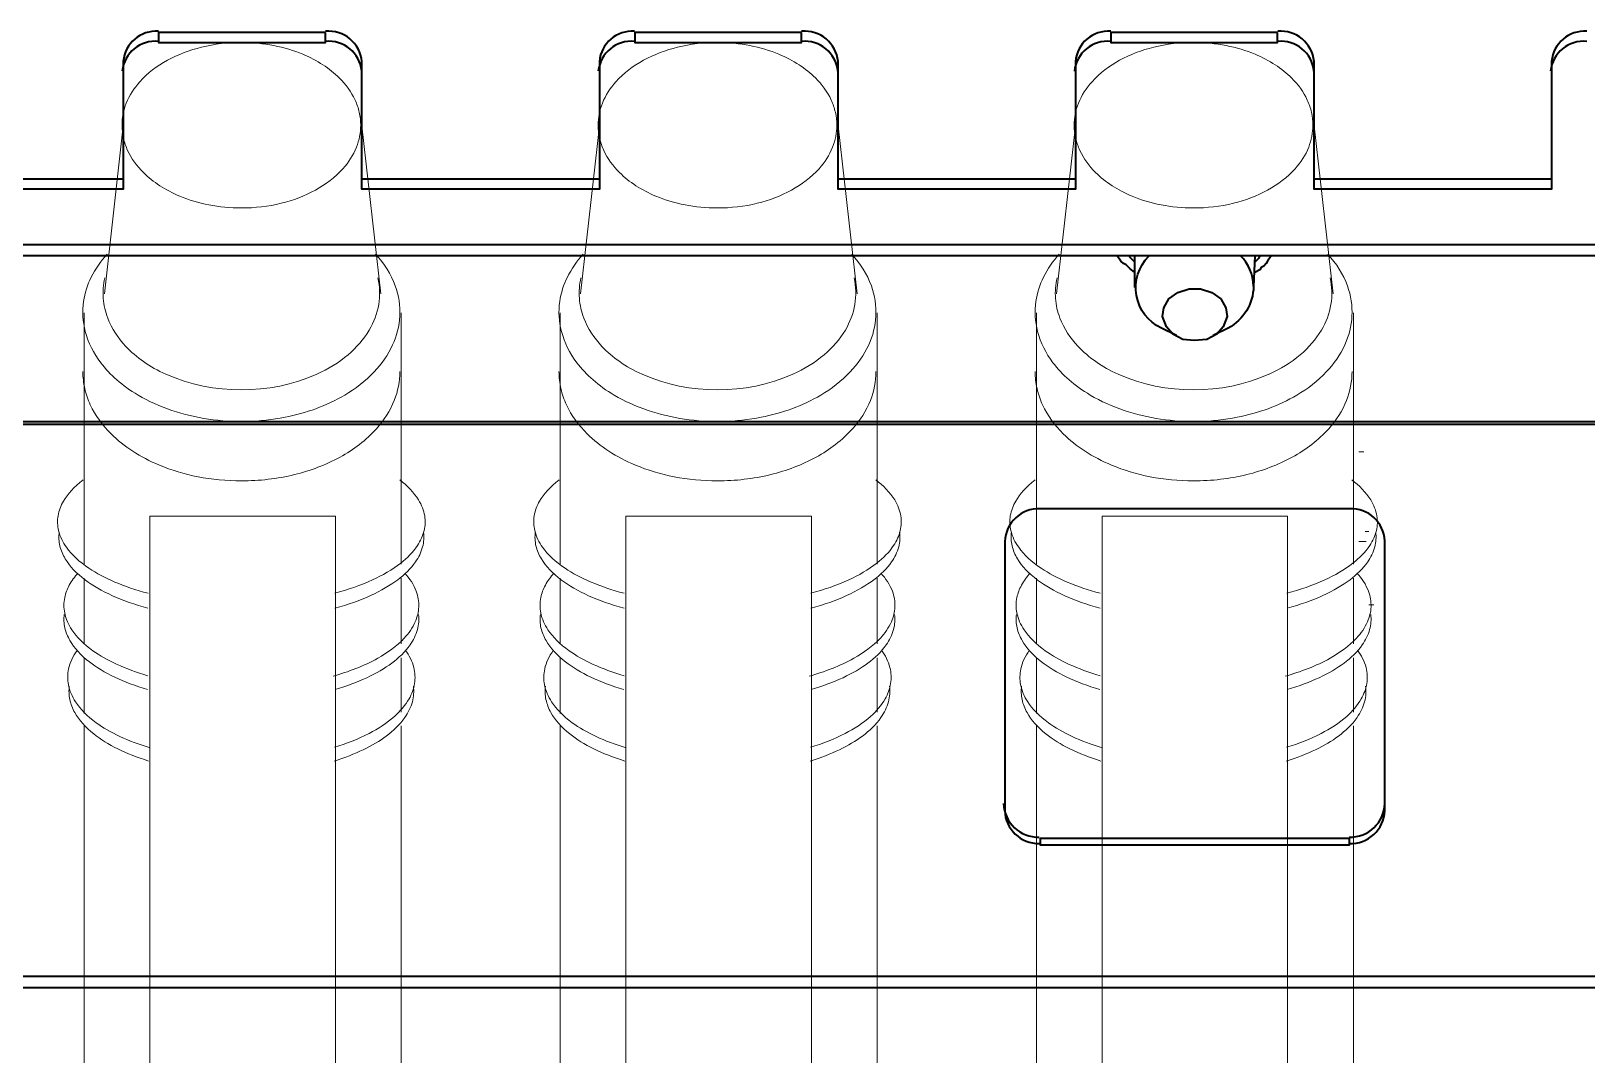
# Model space of a CAD drawing. Header units: feet. Extents: x -327 to 55127, y -2634 to 4121.
# Drawn here: x -248.26 to -241.77, y 52.68 to 56.95 of the extents above; entities that cross this region are included whole.
import ezdxf

# ---------------------------------------------------------------- set-up
doc = ezdxf.new("R2010")
doc.units = ezdxf.units.FT
doc.header["$MEASUREMENT"] = 0
doc.layers.add('PDF_0', color=7, linetype='Continuous')
doc.layers.add('PDF_Fusibles', color=7, linetype='Continuous', true_color=0x636466)

msp = doc.modelspace()

# ---------------------------------------------------------------- linework, layer by layer
at = {"layer": 'PDF_0', "lineweight": 35}
for points in [[(-247.7283, 56.9519, 0.408888), (-247.8752, 56.826), (-247.8752, 56.2936), (-248.8662, 56.2936), (-248.8662, 56.826, 0.408273), (-249.0183, 56.9519)], [(-245.7413, 56.9519, 0.408273), (-245.8881, 56.826), (-245.8881, 56.2936), (-246.879, 56.2936), (-246.879, 56.826, 0.408888), (-247.0312, 56.9519)], [(-243.754, 56.9519, 0.408888), (-243.901, 56.826), (-243.901, 56.2936), (-244.8919, 56.2936), (-244.8919, 56.826, 0.408273), (-245.044, 56.9519)], [(-241.767, 56.9519, 0.408273), (-241.9139, 56.826), (-241.9139, 56.2936), (-242.9048, 56.2936), (-242.9048, 56.826, 0.408273), (-243.0569, 56.9519)], [(-243.4793, 55.6822), (-243.5426, 55.7138, -0.518531), (-243.5952, 56.0132)], [(-243.1525, 56.0143), (-243.158, 55.8868, -0.269371), (-243.2632, 55.7138), (-243.3265, 55.6822)], [(-242.759, 53.5634, 0.414101), (-242.6096, 53.7004), (-242.6097, 54.8249, 0.414101), (-242.7572, 54.9601), (-244.0486, 54.9601, 0.413484), (-244.1962, 54.8231), (-244.1962, 53.7004, 0.413484), (-244.0522, 53.5634)]]:
    msp.add_lwpolyline(points, format="xyb", dxfattribs=at)
for points in [[(-247.0319, 56.9472), (-247.7276, 56.9472), (-247.7276, 56.9051), (-247.0319, 56.9051)], [(-245.0448, 56.9472), (-245.7405, 56.9472), (-245.7405, 56.9051), (-245.0448, 56.9051)], [(-243.0576, 56.9472), (-243.7534, 56.9472), (-243.7534, 56.9051), (-243.0576, 56.9051)], [(-243.453, 55.6664), (-243.4951, 55.6875), (-243.5215, 55.7191), (-243.5373, 55.7613), (-243.532, 55.7982), (-243.5109, 55.8351), (-243.474, 55.8614), (-243.4266, 55.8772), (-243.3792, 55.8772), (-243.3317, 55.8614), (-243.2948, 55.8351), (-243.2737, 55.7982), (-243.2685, 55.7613), (-243.2843, 55.7191), (-243.3106, 55.6875), (-243.3528, 55.6664), (-243.4055, 55.6611)], [(-242.7572, 53.5844), (-244.0486, 53.5844), (-244.0486, 53.558), (-242.7572, 53.558)]]:
    msp.add_lwpolyline(points, close=True, dxfattribs=at)
for points in [[(-248.8662, 56.3358), (-247.8752, 56.3358)], [(-246.879, 56.3358), (-245.8881, 56.3358)], [(-244.8919, 56.3358), (-243.901, 56.3358)], [(-242.9048, 56.3358), (-241.9139, 56.3358)], [(-249.8624, 56.0617), (-236.9434, 56.0617)], [(-236.9434, 56.0143), (-249.8624, 56.0143)], [(-243.6533, 55.9458), (-243.6743, 55.9616), (-243.6901, 55.9774), (-243.7007, 55.9826), (-243.7112, 55.9932), (-243.727, 56.0143)], [(-243.6533, 55.8825), (-243.6533, 56.0143)], [(-243.084, 56.0143), (-243.0998, 55.9932), (-243.1051, 55.9826), (-243.1156, 55.9721), (-243.1262, 55.9668), (-243.1314, 55.9563), (-243.1525, 55.9458)], [(-249.8624, 55.3238), (-236.9434, 55.3238)], [(-249.8624, 55.3132), (-236.9434, 55.3132)], [(-249.8624, 53.0099), (-236.9434, 53.0099)], [(-249.8624, 52.9624), (-236.9434, 52.9624)]]:
    msp.add_lwpolyline(points, dxfattribs=at)
at = {"layer": 'PDF_0', "color": 8, "lineweight": 35, "true_color": 0x7f7f7f}
for points in [[(-243.6533, 55.9879), (-243.6743, 56.009), (-243.6743, 56.0143)], [(-243.1314, 56.0143), (-243.1367, 56.0037), (-243.1525, 55.9879)]]:
    msp.add_lwpolyline(points, dxfattribs=at)
at = {"layer": 'PDF_0', "lineweight": 35}
for centre, radius, start, end in [((-247.7408, 56.7706), 0.1397, 84.84193, 173.79823), ((-247.0187, 56.7706), 0.1397, 6.18527, 95.14161), ((-245.7537, 56.7706), 0.1397, 84.90236, 173.73779), ((-245.0316, 56.7706), 0.1397, 6.26221, 95.09764), ((-243.7666, 56.7706), 0.1397, 84.84193, 173.79823), ((-243.0445, 56.7706), 0.1397, 6.26221, 95.09764), ((-241.7795, 56.7706), 0.1397, 84.90236, 173.73779), ((-243.3396, 55.8851), 0.1818, 1.14803, 45.64272), ((-244.0565, 53.7346), 0.1449, 181.84023, 271.70286), ((-242.7546, 53.7346), 0.1449, 268.24218, 358.21474)]:
    msp.add_arc(centre, radius, start, end, dxfattribs=at)
at = {"layer": 'PDF_Fusibles', "color": 7, "lineweight": 5}
for points in [[(-247.8752, 56.5572), (-247.9543, 55.8561)], [(-246.879, 56.5572), (-246.8, 55.8561)], [(-245.8881, 56.5572), (-245.9672, 55.8561)], [(-244.8919, 56.5572), (-244.8128, 55.8561)], [(-243.901, 56.5572), (-243.98, 55.8561)], [(-242.9048, 56.5572), (-242.8257, 55.8561)], [(-246.7156, 54.7282), (-246.7156, 55.5294), (-246.7156, 55.7771)], [(-244.7285, 54.7282), (-244.7285, 55.5294), (-244.7285, 55.7771)], [(-242.7414, 54.7282), (-242.7414, 55.5294), (-242.7414, 55.7771)], [(-248.0386, 54.7282), (-248.0386, 55.5294)], [(-246.0515, 54.7282), (-246.0515, 55.5294)], [(-244.0644, 54.7282), (-244.0644, 55.5294)], [(-248.0386, 54.3961), (-248.0386, 54.6702)], [(-246.7156, 54.3961), (-246.7156, 54.6702)], [(-246.0515, 54.3961), (-246.0515, 54.6702)], [(-244.7285, 54.3961), (-244.7285, 54.6702)], [(-244.0644, 54.3961), (-244.0644, 54.6702)], [(-242.7414, 54.3961), (-242.7414, 54.6702)], [(-248.0386, 54.1062), (-248.0386, 54.3381)], [(-246.7156, 54.1115), (-246.7156, 54.3381)], [(-246.0515, 54.1062), (-246.0515, 54.3381)], [(-244.7285, 54.1115), (-244.7285, 54.3381)], [(-244.0644, 54.1062), (-244.0644, 54.3381)], [(-242.7414, 54.1115), (-242.7414, 54.3381)], [(-248.0386, 49.2254), (-248.0386, 54.0535)], [(-246.7156, 49.2254), (-246.7156, 54.0535)], [(-246.0515, 49.2254), (-246.0515, 54.0535)], [(-244.7285, 49.2254), (-244.7285, 54.0535)], [(-244.0644, 49.2254), (-244.0644, 54.0535)], [(-242.7414, 49.2254), (-242.7414, 54.0535)]]:
    msp.add_lwpolyline(points, dxfattribs=at)
for points in [[(-248.0386, 55.7771), (-248.0386, 55.5294)], [(-246.0515, 55.7771), (-246.0515, 55.5294)], [(-244.0644, 55.7771), (-244.0644, 55.5294)], [(-246.9897, 54.9285), (-246.9897, 48.1607), (-247.7645, 48.1607), (-247.7645, 54.9285)], [(-245.0026, 54.9285), (-245.0026, 48.1607), (-245.7774, 48.1607), (-245.7774, 54.9285)], [(-243.0155, 54.9285), (-243.0155, 48.1607), (-243.7903, 48.1607), (-243.7903, 54.9285)]]:
    msp.add_lwpolyline(points, close=True, dxfattribs=at)
at = {"layer": 'PDF_Fusibles', "lineweight": 0}
for points in [[(-242.6979, 55.1972), (-242.719, 55.1972)], [(-242.6873, 54.8229), (-242.719, 54.8229)], [(-242.6768, 54.8651), (-242.6926, 54.8651)], [(-242.6557, 54.5594), (-242.6768, 54.5594)]]:
    msp.add_lwpolyline(points, close=True, dxfattribs=at)
at = {"layer": 'PDF_Fusibles', "color": 7, "lineweight": 5}
for centre, radius, start, end in [((-247.3824, 56.2475), 0.7919, 246.58327, 293.41673), ((-245.3953, 56.2475), 0.7919, 246.58327, 293.41673), ((-243.4082, 56.2475), 0.7919, 246.58327, 293.41673), ((-247.7913, 54.1599), 0.3468, 136.28175, 136.48122), ((-245.8041, 54.1599), 0.3468, 136.28175, 136.48122), ((-243.817, 54.1599), 0.3468, 136.28175, 136.48122)]:
    msp.add_arc(centre, radius, start, end, dxfattribs=at)
for points, knots in [([(-247.8805, 56.5598), (-247.8805, 56.5914), (-247.8744, 56.6221), (-247.8496, 56.6846), (-247.8301, 56.7146), (-247.774, 56.7775), (-247.734, 56.8073), (-247.6466, 56.8552), (-247.5982, 56.8732), (-247.4944, 56.8987), (-247.4384, 56.9051), (-247.3824, 56.9051)], [0, 0, 0, 0, 0.303791, 0.303791, 0.645968, 0.645968, 1.113548, 1.113548, 1.599817, 1.599817, 2.132749, 2.132749, 2.132749, 2.132749]), ([(-247.3824, 56.9051), (-247.2885, 56.9051), (-247.2007, 56.8871), (-247.0655, 56.8306), (-247.0136, 56.7969), (-246.9466, 56.7303), (-246.9237, 56.6994), (-246.9002, 56.6485), (-246.8943, 56.6314), (-246.8863, 56.596), (-246.8843, 56.578), (-246.8843, 56.5598)], [0, 0, 0, 0, 0.903183, 0.903183, 1.628517, 1.628517, 2.116477, 2.116477, 2.349539, 2.349539, 2.583162, 2.583162, 2.583162, 2.583162]), ([(-245.8934, 56.5598), (-245.8934, 56.5914), (-245.8873, 56.6221), (-245.8625, 56.6846), (-245.8429, 56.7146), (-245.7868, 56.7775), (-245.7469, 56.8073), (-245.6595, 56.8552), (-245.611, 56.8732), (-245.5073, 56.8987), (-245.4512, 56.9051), (-245.3953, 56.9051)], [0, 0, 0, 0, 0.303791, 0.303791, 0.645968, 0.645968, 1.113548, 1.113548, 1.599817, 1.599817, 2.132749, 2.132749, 2.132749, 2.132749]), ([(-245.3953, 56.9051), (-245.3014, 56.9051), (-245.2136, 56.8871), (-245.0784, 56.8306), (-245.0265, 56.7969), (-244.9595, 56.7303), (-244.9366, 56.6994), (-244.9131, 56.6485), (-244.9072, 56.6314), (-244.8992, 56.596), (-244.8972, 56.578), (-244.8972, 56.5598)], [0, 0, 0, 0, 0.903183, 0.903183, 1.628517, 1.628517, 2.116477, 2.116477, 2.349539, 2.349539, 2.583162, 2.583162, 2.583162, 2.583162]), ([(-243.9063, 56.5598), (-243.9063, 56.5914), (-243.9001, 56.6221), (-243.8754, 56.6846), (-243.8558, 56.7146), (-243.7997, 56.7775), (-243.7597, 56.8073), (-243.6724, 56.8552), (-243.6239, 56.8732), (-243.5202, 56.8987), (-243.4641, 56.9051), (-243.4082, 56.9051)], [0, 0, 0, 0, 0.303791, 0.303791, 0.645968, 0.645968, 1.113548, 1.113548, 1.599817, 1.599817, 2.132749, 2.132749, 2.132749, 2.132749]), ([(-243.4082, 56.9051), (-243.3143, 56.9051), (-243.2264, 56.8871), (-243.0913, 56.8306), (-243.0394, 56.7969), (-242.9723, 56.7303), (-242.9495, 56.6994), (-242.926, 56.6485), (-242.9201, 56.6314), (-242.9121, 56.596), (-242.9101, 56.578), (-242.9101, 56.5598)], [0, 0, 0, 0, 0.903183, 0.903183, 1.628517, 1.628517, 2.116477, 2.116477, 2.349539, 2.349539, 2.583162, 2.583162, 2.583162, 2.583162]), ([(-247.3824, 56.2146), (-247.4763, 56.2146), (-247.5641, 56.2326), (-247.6993, 56.289), (-247.7512, 56.3227), (-247.8182, 56.3894), (-247.8411, 56.4202), (-247.8646, 56.4711), (-247.8705, 56.4882), (-247.8785, 56.5236), (-247.8805, 56.5416), (-247.8805, 56.5598)], [0, 0, 0, 0, 0.903183, 0.903183, 1.628517, 1.628517, 2.116477, 2.116477, 2.349539, 2.349539, 2.583162, 2.583162, 2.583162, 2.583162]), ([(-246.8843, 56.5598), (-246.8843, 56.5282), (-246.8904, 56.4975), (-246.9152, 56.4351), (-246.9347, 56.4051), (-246.9909, 56.3422), (-247.0308, 56.3124), (-247.1182, 56.2645), (-247.1666, 56.2464), (-247.2704, 56.221), (-247.3264, 56.2146), (-247.3824, 56.2146)], [0, 0, 0, 0, 0.303791, 0.303791, 0.645968, 0.645968, 1.113548, 1.113548, 1.599817, 1.599817, 2.132749, 2.132749, 2.132749, 2.132749]), ([(-245.3953, 56.2146), (-245.4892, 56.2146), (-245.577, 56.2326), (-245.7122, 56.289), (-245.7641, 56.3227), (-245.8311, 56.3894), (-245.854, 56.4202), (-245.8774, 56.4711), (-245.8833, 56.4882), (-245.8914, 56.5236), (-245.8934, 56.5416), (-245.8934, 56.5598)], [0, 0, 0, 0, 0.903183, 0.903183, 1.628517, 1.628517, 2.116477, 2.116477, 2.349539, 2.349539, 2.583162, 2.583162, 2.583162, 2.583162]), ([(-244.8972, 56.5598), (-244.8972, 56.5282), (-244.9033, 56.4975), (-244.928, 56.4351), (-244.9476, 56.4051), (-245.0037, 56.3422), (-245.0437, 56.3124), (-245.1311, 56.2645), (-245.1795, 56.2464), (-245.2832, 56.221), (-245.3393, 56.2146), (-245.3953, 56.2146)], [0, 0, 0, 0, 0.303791, 0.303791, 0.645968, 0.645968, 1.113548, 1.113548, 1.599817, 1.599817, 2.132749, 2.132749, 2.132749, 2.132749]), ([(-243.4082, 56.2146), (-243.502, 56.2146), (-243.5899, 56.2326), (-243.725, 56.289), (-243.7769, 56.3227), (-243.844, 56.3894), (-243.8668, 56.4202), (-243.8903, 56.4711), (-243.8962, 56.4882), (-243.9042, 56.5236), (-243.9063, 56.5416), (-243.9063, 56.5598)], [0, 0, 0, 0, 0.903183, 0.903183, 1.628517, 1.628517, 2.116477, 2.116477, 2.349539, 2.349539, 2.583162, 2.583162, 2.583162, 2.583162]), ([(-242.9101, 56.5598), (-242.9101, 56.5282), (-242.9162, 56.4975), (-242.9409, 56.4351), (-242.9605, 56.4051), (-243.0166, 56.3422), (-243.0566, 56.3124), (-243.144, 56.2645), (-243.1924, 56.2464), (-243.2961, 56.221), (-243.3522, 56.2146), (-243.4082, 56.2146)], [0, 0, 0, 0, 0.303791, 0.303791, 0.645968, 0.645968, 1.113548, 1.113548, 1.599817, 1.599817, 2.132749, 2.132749, 2.132749, 2.132749]), ([(-247.8137, 55.434), (-247.8792, 55.4729), (-247.9312, 55.5188), (-247.9988, 55.6084), (-248.0214, 55.6522), (-248.0443, 55.7408), (-248.0467, 55.783), (-248.0356, 55.8602), (-248.0248, 55.894), (-247.9918, 55.961), (-247.9692, 55.9929), (-247.9429, 56.0218)], [0, 0, 0, 0, 0.732987, 0.732987, 1.304935, 1.304935, 1.799919, 1.799919, 2.214549, 2.214549, 2.668762, 2.668762, 2.668762, 2.668762]), ([(-246.8219, 56.0218), (-246.7866, 55.983), (-246.7579, 55.9387), (-246.7257, 55.849), (-246.7191, 55.8068), (-246.7234, 55.722), (-246.7338, 55.6815), (-246.7702, 55.6015), (-246.7968, 55.5638), (-246.8642, 55.4927), (-246.9062, 55.4606), (-246.9511, 55.434)], [0, 0, 0, 0, 0.505225, 0.505225, 0.91975, 0.91975, 1.324899, 1.324899, 1.766892, 1.766892, 2.268613, 2.268613, 2.268613, 2.268613]), ([(-245.8266, 55.434), (-245.8921, 55.4729), (-245.9441, 55.5188), (-246.0117, 55.6084), (-246.0342, 55.6522), (-246.0571, 55.7408), (-246.0596, 55.783), (-246.0485, 55.8602), (-246.0376, 55.894), (-246.0047, 55.961), (-245.9821, 55.9929), (-245.9558, 56.0218)], [0, 0, 0, 0, 0.732987, 0.732987, 1.304935, 1.304935, 1.799919, 1.799919, 2.214549, 2.214549, 2.668762, 2.668762, 2.668762, 2.668762]), ([(-244.8348, 56.0218), (-244.7994, 55.983), (-244.7708, 55.9387), (-244.7386, 55.849), (-244.732, 55.8068), (-244.7363, 55.722), (-244.7467, 55.6815), (-244.783, 55.6015), (-244.8097, 55.5638), (-244.8771, 55.4927), (-244.9191, 55.4606), (-244.964, 55.434)], [0, 0, 0, 0, 0.505225, 0.505225, 0.91975, 0.91975, 1.324899, 1.324899, 1.766892, 1.766892, 2.268613, 2.268613, 2.268613, 2.268613]), ([(-243.8394, 55.434), (-243.905, 55.4729), (-243.957, 55.5188), (-244.0246, 55.6084), (-244.0471, 55.6522), (-244.07, 55.7408), (-244.0725, 55.783), (-244.0614, 55.8602), (-244.0505, 55.894), (-244.0176, 55.961), (-243.9949, 55.9929), (-243.9687, 56.0218)], [0, 0, 0, 0, 0.732987, 0.732987, 1.304935, 1.304935, 1.799919, 1.799919, 2.214549, 2.214549, 2.668762, 2.668762, 2.668762, 2.668762]), ([(-242.8476, 56.0218), (-242.8123, 55.983), (-242.7837, 55.9387), (-242.7515, 55.849), (-242.7449, 55.8068), (-242.7492, 55.722), (-242.7596, 55.6815), (-242.7959, 55.6015), (-242.8226, 55.5638), (-242.89, 55.4927), (-242.9319, 55.4606), (-242.9769, 55.434)], [0, 0, 0, 0, 0.505225, 0.505225, 0.91975, 0.91975, 1.324899, 1.324899, 1.766892, 1.766892, 2.268613, 2.268613, 2.268613, 2.268613]), ([(-247.6971, 55.5208), (-247.7652, 55.5517), (-247.8217, 55.5916), (-247.897, 55.6716), (-247.9235, 55.7113), (-247.9504, 55.7819), (-247.9567, 55.8095), (-247.9609, 55.8664), (-247.9587, 55.8949), (-247.9522, 55.9228)], [0, 0, 0, 0, 0.719415, 0.719415, 1.262465, 1.262465, 1.589683, 1.589683, 1.919941, 1.919941, 1.919941, 1.919941]), ([(-246.8126, 55.9228), (-246.8041, 55.8862), (-246.8029, 55.8489), (-246.8155, 55.7741), (-246.8292, 55.7384), (-246.8717, 55.6662), (-246.9022, 55.6318), (-246.9761, 55.5691), (-247.0208, 55.5421), (-247.0677, 55.5208)], [0, 0, 0, 0, 0.36168, 0.36168, 0.729848, 0.729848, 1.166533, 1.166533, 1.659306, 1.659306, 1.659306, 1.659306]), ([(-245.71, 55.5208), (-245.7781, 55.5517), (-245.8346, 55.5916), (-245.9099, 55.6716), (-245.9364, 55.7113), (-245.9632, 55.7819), (-245.9696, 55.8095), (-245.9738, 55.8664), (-245.9716, 55.8949), (-245.9651, 55.9228)], [0, 0, 0, 0, 0.719415, 0.719415, 1.262465, 1.262465, 1.589683, 1.589683, 1.919941, 1.919941, 1.919941, 1.919941]), ([(-244.8254, 55.9228), (-244.817, 55.8862), (-244.8158, 55.8489), (-244.8284, 55.7741), (-244.8421, 55.7384), (-244.8846, 55.6662), (-244.9151, 55.6318), (-244.989, 55.5691), (-245.0336, 55.5421), (-245.0806, 55.5208)], [0, 0, 0, 0, 0.36168, 0.36168, 0.729848, 0.729848, 1.166533, 1.166533, 1.659306, 1.659306, 1.659306, 1.659306]), ([(-243.7229, 55.5208), (-243.791, 55.5517), (-243.8475, 55.5916), (-243.9228, 55.6716), (-243.9493, 55.7113), (-243.9761, 55.7819), (-243.9825, 55.8095), (-243.9867, 55.8664), (-243.9844, 55.8949), (-243.978, 55.9228)], [0, 0, 0, 0, 0.719415, 0.719415, 1.262465, 1.262465, 1.589683, 1.589683, 1.919941, 1.919941, 1.919941, 1.919941]), ([(-242.8383, 55.9228), (-242.8299, 55.8862), (-242.8287, 55.8489), (-242.8412, 55.7741), (-242.855, 55.7384), (-242.8975, 55.6662), (-242.928, 55.6318), (-243.0019, 55.5691), (-243.0465, 55.5421), (-243.0934, 55.5208)], [0, 0, 0, 0, 0.36168, 0.36168, 0.729848, 0.729848, 1.166533, 1.166533, 1.659306, 1.659306, 1.659306, 1.659306]), ([(-247.3824, 55.0761), (-247.5077, 55.0761), (-247.6248, 55.1001), (-247.8044, 55.1751), (-247.8732, 55.2197), (-247.9618, 55.3076), (-247.9919, 55.3482), (-248.0229, 55.4153), (-248.0307, 55.4378), (-248.0412, 55.4844), (-248.0439, 55.5081), (-248.0439, 55.532)], [0, 0, 0, 0, 1.204995, 1.204995, 2.167797, 2.167797, 2.812975, 2.812975, 3.120867, 3.120867, 3.42938, 3.42938, 3.42938, 3.42938]), ([(-246.7209, 55.532), (-246.7209, 55.4905), (-246.7289, 55.4501), (-246.7615, 55.3681), (-246.7872, 55.3286), (-246.8611, 55.2457), (-246.9139, 55.2063), (-247.0297, 55.1427), (-247.0944, 55.1186), (-247.2328, 55.0846), (-247.3077, 55.0761), (-247.3824, 55.0761)], [0, 0, 0, 0, 0.399054, 0.399054, 0.849128, 0.849128, 1.466091, 1.466091, 2.114536, 2.114536, 2.826118, 2.826118, 2.826118, 2.826118]), ([(-245.3953, 55.0761), (-245.5205, 55.0761), (-245.6377, 55.1001), (-245.8173, 55.1751), (-245.8861, 55.2197), (-245.9746, 55.3076), (-246.0048, 55.3482), (-246.0358, 55.4153), (-246.0436, 55.4378), (-246.0541, 55.4844), (-246.0568, 55.5081), (-246.0568, 55.532)], [0, 0, 0, 0, 1.204995, 1.204995, 2.167797, 2.167797, 2.812975, 2.812975, 3.120867, 3.120867, 3.42938, 3.42938, 3.42938, 3.42938]), ([(-244.7338, 55.532), (-244.7338, 55.4905), (-244.7418, 55.4501), (-244.7743, 55.3681), (-244.8001, 55.3286), (-244.874, 55.2457), (-244.9267, 55.2063), (-245.0426, 55.1427), (-245.1072, 55.1186), (-245.2456, 55.0846), (-245.3206, 55.0761), (-245.3953, 55.0761)], [0, 0, 0, 0, 0.399054, 0.399054, 0.849128, 0.849128, 1.466091, 1.466091, 2.114536, 2.114536, 2.826118, 2.826118, 2.826118, 2.826118]), ([(-243.4082, 55.0761), (-243.5334, 55.0761), (-243.6505, 55.1001), (-243.8302, 55.1751), (-243.8989, 55.2197), (-243.9875, 55.3076), (-244.0177, 55.3482), (-244.0486, 55.4153), (-244.0564, 55.4378), (-244.067, 55.4844), (-244.0697, 55.5081), (-244.0697, 55.532)], [0, 0, 0, 0, 1.204995, 1.204995, 2.167797, 2.167797, 2.812975, 2.812975, 3.120867, 3.120867, 3.42938, 3.42938, 3.42938, 3.42938]), ([(-242.7467, 55.532), (-242.7467, 55.4905), (-242.7547, 55.4501), (-242.7872, 55.3681), (-242.813, 55.3286), (-242.8869, 55.2457), (-242.9396, 55.2063), (-243.0555, 55.1427), (-243.1201, 55.1186), (-243.2585, 55.0846), (-243.3334, 55.0761), (-243.4082, 55.0761)], [0, 0, 0, 0, 0.399054, 0.399054, 0.849128, 0.849128, 1.466091, 1.466091, 2.114536, 2.114536, 2.826118, 2.826118, 2.826118, 2.826118]), ([(-246.9511, 55.434), (-247.0274, 55.3888), (-247.113, 55.3586), (-247.3047, 55.3208), (-247.4146, 55.3183), (-247.6227, 55.3487), (-247.7247, 55.3813), (-247.8137, 55.434)], [0, 0, 0, 0, 0.852832, 0.852832, 1.87491, 1.87491, 2.871186, 2.871186, 2.871186, 2.871186]), ([(-244.964, 55.434), (-245.0403, 55.3888), (-245.1259, 55.3586), (-245.3175, 55.3208), (-245.4275, 55.3183), (-245.6356, 55.3487), (-245.7375, 55.3813), (-245.8266, 55.434)], [0, 0, 0, 0, 0.852832, 0.852832, 1.87491, 1.87491, 2.871186, 2.871186, 2.871186, 2.871186]), ([(-242.9769, 55.434), (-243.0531, 55.3888), (-243.1388, 55.3586), (-243.3304, 55.3208), (-243.4404, 55.3183), (-243.6485, 55.3487), (-243.7504, 55.3813), (-243.8394, 55.434)], [0, 0, 0, 0, 0.852832, 0.852832, 1.87491, 1.87491, 2.871186, 2.871186, 2.871186, 2.871186]), ([(-247.7718, 54.6073), (-247.8734, 54.6343), (-247.9562, 54.6701), (-248.0589, 54.7388), (-248.0904, 54.7681), (-248.1274, 54.8199), (-248.1391, 54.8432), (-248.15, 54.8889), (-248.1508, 54.9097), (-248.1438, 54.9522), (-248.1358, 54.9726), (-248.1076, 55.0214), (-248.0812, 55.0509), (-248.0432, 55.08)], [0, 0, 0, 0, 1.010764, 1.010764, 1.66993, 1.66993, 2.12208, 2.12208, 2.490971, 2.490971, 2.874829, 2.874829, 3.475474, 3.475474, 3.475474, 3.475474]), ([(-246.7216, 55.08), (-246.6913, 55.0568), (-246.6628, 55.0289), (-246.6302, 54.9759), (-246.6211, 54.9535), (-246.6141, 54.9092), (-246.6149, 54.8888), (-246.6249, 54.8464), (-246.6346, 54.8257), (-246.6657, 54.7784), (-246.6906, 54.7537), (-246.7527, 54.705), (-246.7935, 54.6819), (-246.8851, 54.6399), (-246.9392, 54.6216), (-246.993, 54.6073)], [0, 0, 0, 0, 0.367414, 0.367414, 0.600336, 0.600336, 0.800564, 0.800564, 1.020697, 1.020697, 1.346724, 1.346724, 1.780425, 1.780425, 2.313499, 2.313499, 2.313499, 2.313499]), ([(-245.7847, 54.6073), (-245.8862, 54.6343), (-245.9691, 54.6701), (-246.0718, 54.7388), (-246.1032, 54.7681), (-246.1403, 54.8199), (-246.152, 54.8432), (-246.1628, 54.8889), (-246.1637, 54.9097), (-246.1567, 54.9522), (-246.1487, 54.9726), (-246.1205, 55.0214), (-246.0941, 55.0509), (-246.0561, 55.08)], [0, 0, 0, 0, 1.010764, 1.010764, 1.66993, 1.66993, 2.12208, 2.12208, 2.490971, 2.490971, 2.874829, 2.874829, 3.475474, 3.475474, 3.475474, 3.475474]), ([(-244.7345, 55.08), (-244.7041, 55.0568), (-244.6756, 55.0289), (-244.6431, 54.9759), (-244.634, 54.9535), (-244.6269, 54.9092), (-244.6278, 54.8888), (-244.6378, 54.8464), (-244.6475, 54.8257), (-244.6786, 54.7784), (-244.7035, 54.7537), (-244.7655, 54.705), (-244.8063, 54.6819), (-244.8979, 54.6399), (-244.9521, 54.6216), (-245.0059, 54.6073)], [0, 0, 0, 0, 0.367414, 0.367414, 0.600336, 0.600336, 0.800564, 0.800564, 1.020697, 1.020697, 1.346724, 1.346724, 1.780425, 1.780425, 2.313499, 2.313499, 2.313499, 2.313499]), ([(-243.7976, 54.6073), (-243.8991, 54.6343), (-243.982, 54.6701), (-244.0847, 54.7388), (-244.1161, 54.7681), (-244.1532, 54.8199), (-244.1649, 54.8432), (-244.1757, 54.8889), (-244.1765, 54.9097), (-244.1695, 54.9522), (-244.1616, 54.9726), (-244.1334, 55.0214), (-244.107, 55.0509), (-244.069, 55.08)], [0, 0, 0, 0, 1.010764, 1.010764, 1.66993, 1.66993, 2.12208, 2.12208, 2.490971, 2.490971, 2.874829, 2.874829, 3.475474, 3.475474, 3.475474, 3.475474]), ([(-242.7473, 55.08), (-242.717, 55.0568), (-242.6885, 55.0289), (-242.656, 54.9759), (-242.6469, 54.9535), (-242.6398, 54.9092), (-242.6407, 54.8888), (-242.6506, 54.8464), (-242.6603, 54.8257), (-242.6915, 54.7784), (-242.7163, 54.7537), (-242.7784, 54.705), (-242.8192, 54.6819), (-242.9108, 54.6399), (-242.9649, 54.6216), (-243.0187, 54.6073)], [0, 0, 0, 0, 0.367414, 0.367414, 0.600336, 0.600336, 0.800564, 0.800564, 1.020697, 1.020697, 1.346724, 1.346724, 1.780425, 1.780425, 2.313499, 2.313499, 2.313499, 2.313499]), ([(-247.7724, 54.545), (-247.8814, 54.5744), (-247.9702, 54.615), (-248.0706, 54.6901), (-248.0988, 54.7198), (-248.1276, 54.768), (-248.1355, 54.7862), (-248.1442, 54.824), (-248.1452, 54.8429), (-248.1427, 54.8617)], [0, 0, 0, 0, 1.085971, 1.085971, 1.719077, 1.719077, 2.063995, 2.063995, 2.396051, 2.396051, 2.396051, 2.396051]), ([(-246.6221, 54.8617), (-246.6194, 54.8411), (-246.6208, 54.8206), (-246.632, 54.7781), (-246.6424, 54.7573), (-246.6754, 54.7097), (-246.7015, 54.6849), (-246.7929, 54.6158), (-246.8823, 54.5747), (-246.9924, 54.545)], [0, 0, 0, 0, 0.200268, 0.200268, 0.422762, 0.422762, 0.756931, 0.756931, 1.520725, 1.520725, 1.520725, 1.520725]), ([(-245.7853, 54.545), (-245.8943, 54.5744), (-245.983, 54.615), (-246.0834, 54.6901), (-246.1116, 54.7198), (-246.1405, 54.768), (-246.1483, 54.7862), (-246.1571, 54.824), (-246.1581, 54.8429), (-246.1556, 54.8617)], [0, 0, 0, 0, 1.085971, 1.085971, 1.719077, 1.719077, 2.063995, 2.063995, 2.396051, 2.396051, 2.396051, 2.396051]), ([(-244.6349, 54.8617), (-244.6323, 54.8411), (-244.6337, 54.8206), (-244.6449, 54.7781), (-244.6553, 54.7573), (-244.6882, 54.7097), (-244.7144, 54.6849), (-244.8058, 54.6158), (-244.8952, 54.5747), (-245.0053, 54.545)], [0, 0, 0, 0, 0.200268, 0.200268, 0.422762, 0.422762, 0.756931, 0.756931, 1.520725, 1.520725, 1.520725, 1.520725]), ([(-243.7982, 54.545), (-243.9071, 54.5744), (-243.9959, 54.615), (-244.0963, 54.6901), (-244.1245, 54.7198), (-244.1534, 54.768), (-244.1612, 54.7862), (-244.17, 54.824), (-244.1709, 54.8429), (-244.1685, 54.8617)], [0, 0, 0, 0, 1.085971, 1.085971, 1.719077, 1.719077, 2.063995, 2.063995, 2.396051, 2.396051, 2.396051, 2.396051]), ([(-242.6478, 54.8617), (-242.6451, 54.8411), (-242.6466, 54.8206), (-242.6578, 54.7781), (-242.6682, 54.7573), (-242.7011, 54.7097), (-242.7273, 54.6849), (-242.8186, 54.6158), (-242.9081, 54.5747), (-243.0182, 54.545)], [0, 0, 0, 0, 0.200268, 0.200268, 0.422762, 0.422762, 0.756931, 0.756931, 1.520725, 1.520725, 1.520725, 1.520725]), ([(-247.7723, 54.2633), (-247.867, 54.2907), (-247.9443, 54.3266), (-248.04, 54.3948), (-248.0694, 54.4241), (-248.1041, 54.4762), (-248.1148, 54.4998), (-248.1241, 54.5464), (-248.1241, 54.5679), (-248.1162, 54.6073), (-248.1096, 54.6245), (-248.0909, 54.6592), (-248.0783, 54.6761), (-248.0643, 54.6916)], [0, 0, 0, 0, 0.948429, 0.948429, 1.573522, 1.573522, 2.011987, 2.011987, 2.381966, 2.381966, 2.696021, 2.696021, 3.050682, 3.050682, 3.050682, 3.050682]), ([(-246.7005, 54.6916), (-246.6802, 54.6692), (-246.6629, 54.6437), (-246.6447, 54.5944), (-246.641, 54.5726), (-246.6428, 54.5288), (-246.648, 54.5081), (-246.6675, 54.4632), (-246.6837, 54.4403), (-246.7336, 54.3864), (-246.7729, 54.3586), (-246.8708, 54.3037), (-246.9357, 54.2793), (-246.9997, 54.2613)], [0, 0, 0, 0, 0.291253, 0.291253, 0.506562, 0.506562, 0.713643, 0.713643, 0.978928, 0.978928, 1.420023, 1.420023, 2.054475, 2.054475, 2.054475, 2.054475]), ([(-245.7852, 54.2633), (-245.8799, 54.2907), (-245.9572, 54.3266), (-246.0529, 54.3948), (-246.0823, 54.4241), (-246.117, 54.4762), (-246.1277, 54.4998), (-246.137, 54.5464), (-246.137, 54.5679), (-246.129, 54.6073), (-246.1225, 54.6245), (-246.1038, 54.6592), (-246.0912, 54.6761), (-246.0772, 54.6916)], [0, 0, 0, 0, 0.948429, 0.948429, 1.573522, 1.573522, 2.011987, 2.011987, 2.381966, 2.381966, 2.696021, 2.696021, 3.050682, 3.050682, 3.050682, 3.050682]), ([(-244.7134, 54.6916), (-244.693, 54.6692), (-244.6758, 54.6437), (-244.6576, 54.5944), (-244.6538, 54.5726), (-244.6557, 54.5288), (-244.6608, 54.5081), (-244.6804, 54.4632), (-244.6966, 54.4403), (-244.7464, 54.3864), (-244.7857, 54.3586), (-244.8836, 54.3037), (-244.9485, 54.2793), (-245.0126, 54.2613)], [0, 0, 0, 0, 0.291253, 0.291253, 0.506562, 0.506562, 0.713643, 0.713643, 0.978928, 0.978928, 1.420023, 1.420023, 2.054475, 2.054475, 2.054475, 2.054475]), ([(-243.798, 54.2633), (-243.8928, 54.2907), (-243.97, 54.3266), (-244.0657, 54.3948), (-244.0952, 54.4241), (-244.1298, 54.4762), (-244.1406, 54.4998), (-244.1499, 54.5464), (-244.1499, 54.5679), (-244.1419, 54.6073), (-244.1353, 54.6245), (-244.1167, 54.6592), (-244.1041, 54.6761), (-244.09, 54.6916)], [0, 0, 0, 0, 0.948429, 0.948429, 1.573522, 1.573522, 2.011987, 2.011987, 2.381966, 2.381966, 2.696021, 2.696021, 3.050682, 3.050682, 3.050682, 3.050682]), ([(-242.7263, 54.6916), (-242.7059, 54.6692), (-242.6886, 54.6437), (-242.6704, 54.5944), (-242.6667, 54.5726), (-242.6685, 54.5288), (-242.6737, 54.5081), (-242.6933, 54.4632), (-242.7095, 54.4403), (-242.7593, 54.3864), (-242.7986, 54.3586), (-242.8965, 54.3037), (-242.9614, 54.2793), (-243.0255, 54.2613)], [0, 0, 0, 0, 0.291253, 0.291253, 0.506562, 0.506562, 0.713643, 0.713643, 0.978928, 0.978928, 1.420023, 1.420023, 2.054475, 2.054475, 2.054475, 2.054475]), ([(-247.7737, 54.2058), (-247.8749, 54.2351), (-247.9575, 54.2748), (-248.0526, 54.3485), (-248.0798, 54.3783), (-248.1074, 54.4264), (-248.1148, 54.4444), (-248.1231, 54.4816), (-248.124, 54.5002), (-248.1217, 54.5188)], [0, 0, 0, 0, 1.014331, 1.014331, 1.624587, 1.624587, 1.953432, 1.953432, 2.271203, 2.271203, 2.271203, 2.271203]), ([(-246.6431, 54.5188), (-246.6405, 54.4976), (-246.642, 54.4765), (-246.6538, 54.4329), (-246.6646, 54.4115), (-246.6987, 54.3627), (-246.7258, 54.3373), (-246.8133, 54.272), (-246.8935, 54.2341), (-246.9911, 54.2058)], [0, 0, 0, 0, 0.205621, 0.205621, 0.434876, 0.434876, 0.778358, 0.778358, 1.482022, 1.482022, 1.482022, 1.482022]), ([(-245.7865, 54.2058), (-245.8878, 54.2351), (-245.9704, 54.2748), (-246.0655, 54.3485), (-246.0927, 54.3783), (-246.1203, 54.4264), (-246.1277, 54.4444), (-246.136, 54.4816), (-246.1369, 54.5002), (-246.1346, 54.5188)], [0, 0, 0, 0, 1.014331, 1.014331, 1.624587, 1.624587, 1.953432, 1.953432, 2.271203, 2.271203, 2.271203, 2.271203]), ([(-244.656, 54.5188), (-244.6533, 54.4976), (-244.6549, 54.4765), (-244.6667, 54.4329), (-244.6775, 54.4115), (-244.7116, 54.3627), (-244.7386, 54.3373), (-244.8262, 54.272), (-244.9064, 54.2341), (-245.004, 54.2058)], [0, 0, 0, 0, 0.205621, 0.205621, 0.434876, 0.434876, 0.778358, 0.778358, 1.482022, 1.482022, 1.482022, 1.482022]), ([(-243.7994, 54.2058), (-243.9007, 54.2351), (-243.9832, 54.2748), (-244.0783, 54.3485), (-244.1056, 54.3783), (-244.1332, 54.4264), (-244.1406, 54.4444), (-244.1489, 54.4816), (-244.1498, 54.5002), (-244.1475, 54.5188)], [0, 0, 0, 0, 1.014331, 1.014331, 1.624587, 1.624587, 1.953432, 1.953432, 2.271203, 2.271203, 2.271203, 2.271203]), ([(-242.6688, 54.5188), (-242.6662, 54.4976), (-242.6678, 54.4765), (-242.6795, 54.4329), (-242.6904, 54.4115), (-242.7245, 54.3627), (-242.7515, 54.3373), (-242.8391, 54.272), (-242.9193, 54.2341), (-243.0169, 54.2058)], [0, 0, 0, 0, 0.205621, 0.205621, 0.434876, 0.434876, 0.778358, 0.778358, 1.482022, 1.482022, 1.482022, 1.482022]), ([(-247.763, 53.9626), (-247.8557, 53.9899), (-247.9317, 54.0258), (-248.026, 54.0943), (-248.0549, 54.1238), (-248.0891, 54.1764), (-248.0996, 54.2003), (-248.1085, 54.2479), (-248.1082, 54.27), (-248.1005, 54.3051), (-248.0961, 54.318), (-248.0842, 54.3437), (-248.0766, 54.3564), (-248.068, 54.3684)], [0, 0, 0, 0, 0.929669, 0.929669, 1.544917, 1.544917, 1.981285, 1.981285, 2.357392, 2.357392, 2.585292, 2.585292, 2.833093, 2.833093, 2.833093, 2.833093]), ([(-246.6982, 54.3702), (-246.6819, 54.3481), (-246.6692, 54.3235), (-246.6572, 54.2751), (-246.6561, 54.2529), (-246.6632, 54.2082), (-246.6712, 54.1868), (-246.6981, 54.1392), (-246.7196, 54.1148), (-246.7749, 54.0654), (-246.8119, 54.0418), (-246.8954, 53.9987), (-246.9448, 53.9798), (-246.9943, 53.9649)], [0, 0, 0, 0, 0.264664, 0.264664, 0.480914, 0.480914, 0.701209, 0.701209, 1.006826, 1.006826, 1.413575, 1.413575, 1.907192, 1.907192, 1.907192, 1.907192]), ([(-245.7759, 53.9626), (-245.8686, 53.9899), (-245.9446, 54.0258), (-246.0389, 54.0943), (-246.0678, 54.1238), (-246.1019, 54.1764), (-246.1124, 54.2003), (-246.1214, 54.2479), (-246.121, 54.27), (-246.1134, 54.3051), (-246.109, 54.318), (-246.0971, 54.3437), (-246.0895, 54.3564), (-246.0808, 54.3684)], [0, 0, 0, 0, 0.929669, 0.929669, 1.544917, 1.544917, 1.981285, 1.981285, 2.357392, 2.357392, 2.585292, 2.585292, 2.833093, 2.833093, 2.833093, 2.833093]), ([(-244.711, 54.3702), (-244.6948, 54.3481), (-244.6821, 54.3235), (-244.67, 54.2751), (-244.669, 54.2529), (-244.676, 54.2082), (-244.6841, 54.1868), (-244.7109, 54.1392), (-244.7324, 54.1148), (-244.7878, 54.0654), (-244.8248, 54.0418), (-244.9083, 53.9987), (-244.9577, 53.9798), (-245.0071, 53.9649)], [0, 0, 0, 0, 0.264664, 0.264664, 0.480914, 0.480914, 0.701209, 0.701209, 1.006826, 1.006826, 1.413575, 1.413575, 1.907192, 1.907192, 1.907192, 1.907192]), ([(-243.7888, 53.9626), (-243.8815, 53.9899), (-243.9574, 54.0258), (-244.0517, 54.0943), (-244.0807, 54.1238), (-244.1148, 54.1764), (-244.1253, 54.2003), (-244.1342, 54.2479), (-244.1339, 54.27), (-244.1263, 54.3051), (-244.1218, 54.318), (-244.11, 54.3437), (-244.1023, 54.3564), (-244.0937, 54.3684)], [0, 0, 0, 0, 0.929669, 0.929669, 1.544917, 1.544917, 1.981285, 1.981285, 2.357392, 2.357392, 2.585292, 2.585292, 2.833093, 2.833093, 2.833093, 2.833093]), ([(-242.7239, 54.3702), (-242.7077, 54.3481), (-242.6949, 54.3235), (-242.6829, 54.2751), (-242.6819, 54.2529), (-242.6889, 54.2082), (-242.697, 54.1868), (-242.7238, 54.1392), (-242.7453, 54.1148), (-242.8007, 54.0654), (-242.8376, 54.0418), (-242.9211, 53.9987), (-242.9706, 53.9798), (-243.02, 53.9649)], [0, 0, 0, 0, 0.264664, 0.264664, 0.480914, 0.480914, 0.701209, 0.701209, 1.006826, 1.006826, 1.413575, 1.413575, 1.907192, 1.907192, 1.907192, 1.907192]), ([(-247.7695, 53.9074), (-247.8646, 53.9366), (-247.9423, 53.9754), (-248.0335, 54.048), (-248.0601, 54.078), (-248.087, 54.1263), (-248.0942, 54.1444), (-248.1021, 54.1819), (-248.1029, 54.2005), (-248.1006, 54.2193)], [0, 0, 0, 0, 0.956911, 0.956911, 1.551696, 1.551696, 1.874211, 1.874211, 2.186941, 2.186941, 2.186941, 2.186941]), ([(-246.6642, 54.2193), (-246.6615, 54.1974), (-246.6631, 54.1758), (-246.6751, 54.1309), (-246.6861, 54.109), (-246.7209, 54.0591), (-246.7483, 54.0333), (-246.8328, 53.9704), (-246.9064, 53.9347), (-246.9953, 53.9074)], [0, 0, 0, 0, 0.211555, 0.211555, 0.446697, 0.446697, 0.796198, 0.796198, 1.455936, 1.455936, 1.455936, 1.455936]), ([(-245.7824, 53.9074), (-245.8775, 53.9366), (-245.9551, 53.9754), (-246.0464, 54.048), (-246.0729, 54.078), (-246.0999, 54.1263), (-246.107, 54.1444), (-246.115, 54.1819), (-246.1158, 54.2005), (-246.1134, 54.2193)], [0, 0, 0, 0, 0.956911, 0.956911, 1.551696, 1.551696, 1.874211, 1.874211, 2.186941, 2.186941, 2.186941, 2.186941]), ([(-244.6771, 54.2193), (-244.6744, 54.1974), (-244.676, 54.1758), (-244.6879, 54.1309), (-244.699, 54.109), (-244.7338, 54.0591), (-244.7612, 54.0333), (-244.8456, 53.9704), (-244.9193, 53.9347), (-245.0082, 53.9074)], [0, 0, 0, 0, 0.211555, 0.211555, 0.446697, 0.446697, 0.796198, 0.796198, 1.455936, 1.455936, 1.455936, 1.455936]), ([(-243.7952, 53.9074), (-243.8903, 53.9366), (-243.968, 53.9754), (-244.0593, 54.048), (-244.0858, 54.078), (-244.1127, 54.1263), (-244.1199, 54.1444), (-244.1279, 54.1819), (-244.1287, 54.2005), (-244.1263, 54.2193)], [0, 0, 0, 0, 0.956911, 0.956911, 1.551696, 1.551696, 1.874211, 1.874211, 2.186941, 2.186941, 2.186941, 2.186941]), ([(-242.69, 54.2193), (-242.6872, 54.1974), (-242.6888, 54.1758), (-242.7008, 54.1309), (-242.7119, 54.109), (-242.7467, 54.0591), (-242.7741, 54.0333), (-242.8585, 53.9704), (-242.9322, 53.9347), (-243.0211, 53.9074)], [0, 0, 0, 0, 0.211555, 0.211555, 0.446697, 0.446697, 0.796198, 0.796198, 1.455936, 1.455936, 1.455936, 1.455936])]:
    msp.add_open_spline(points, degree=3, knots=knots, dxfattribs=at)

doc.saveas('drawing.dxf')
